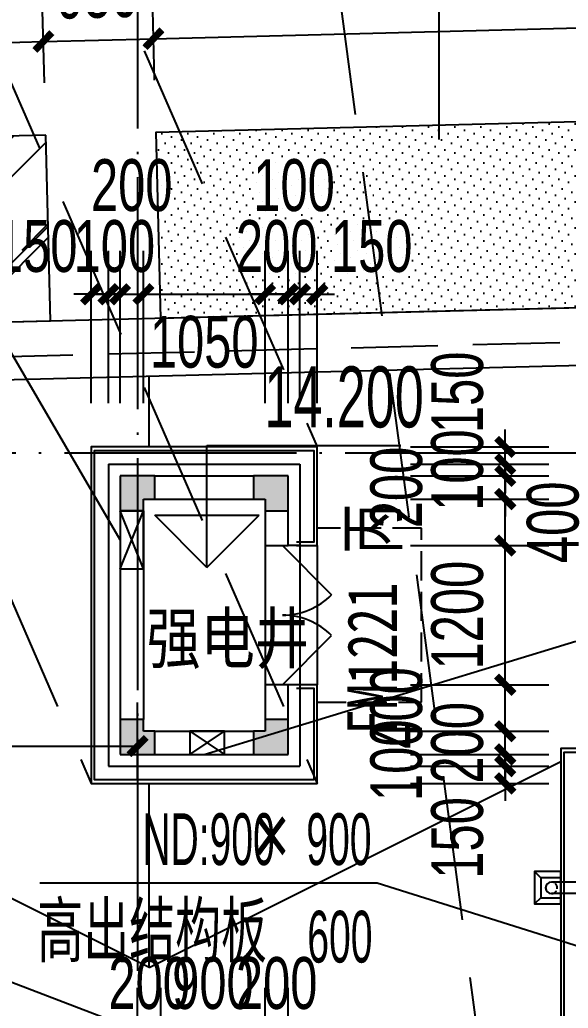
# Model space of a CAD drawing. Extents: x -409435 to 356702, y -107829 to 330904.
# Drawn here: x 31384 to 36115, y 279213 to 287730 of the extents above; entities that cross this region are included whole.
import ezdxf
from ezdxf.xclip import XClip

# ---------------------------------------------------------------- set-up
doc = ezdxf.new("R2010")
doc.units = 0
doc.header["$LTSCALE"] = 1000
doc.header["$MEASUREMENT"] = 0
doc.header["$XCLIPFRAME"] = 0
for name, pattern in [('104-14# 核心筒$0$DOTE', [2.42, 2, -0.2, 0.02, -0.2]), ('X-104 14#平面$0$$0$DASH', [0.35, 0.25, -0.1]), ('X-104 14#平面$0$DASH', [0.35, 0.25, -0.1])]:
    doc.linetypes.add(name, pattern=pattern)
for name, color, linetype in [('01-标注_尺寸', 124, 'Continuous'), ('01-标注_符号', 200, 'Continuous'), ('02-TEXT_标注', 130, 'Continuous'), ('104-14# 核心筒$0$A_AXIS-轴线', 36, '104-14# 核心筒$0$DOTE'), ('X-104 14#平面$0$01-标注_标高', 200, 'Continuous'), ('X-104 14#平面$0$01-标注_符号', 200, 'Continuous'), ('X-104 14#平面$0$02-TEXT_标注', 130, 'Continuous'), ('X-104 14#平面$0$05-填充_天正', 26, 'Continuous'), ('X-104 14#平面$0$A-C_玻璃幕墙', 140, 'Continuous'), ('X-104 14#平面$0$A-O_分水线', 127, 'Continuous'), ('X-104 14#平面$0$A-O_屋面', 201, 'Continuous'), ('X-104 14#平面$0$A-SUR_保温', 222, 'Continuous'), ('X-104 14#平面$0$A-SUR_看线', 231, 'Continuous'), ('X-104 14#平面$0$A-TECH_电气', 240, 'Continuous'), ('X-104 14#平面$0$A-TECH_结构', 21, 'Continuous'), ('X-104 14#平面$0$A_STR-砌块墙', 121, 'Continuous'), ('X-104 14#平面$0$A_STR-砼柱', 51, 'Continuous'), ('X-104 14#平面$0$DOOR_FIRE', 220, 'Continuous'), ('X-104 14#平面$0$DOOR_FIRE_TEXT', 7, 'Continuous'), ('X-104 14#平面$0$EH_玻璃', 156, 'Continuous'), ('X-104 14#平面$0$图例', 7, 'Continuous')]:
    doc.layers.add(name, color=color, linetype=linetype)
doc.styles.add('_TCH_DIM', font='ros.shx', dxfattribs={"width": 0.8, "height": 2, "bigfont": 'jd.shx'})
doc.styles.add('_TCH_DIM_T3', font='ros.shx', dxfattribs={"width": 0.705882, "bigfont": 'jd.shx'})
doc.styles.add('X-104 14#平面$0$_TCH_DIM', font='ros.shx', dxfattribs={"width": 0.8, "bigfont": 'jd.shx'})
doc.styles.add('X-104 14#平面$0$_TCH_WINDOW', font='STXIHEI_0.TTF', dxfattribs={"width": 0.75, "height": 3.5})
doc.styles.add('X-104 14#平面$0$Standard', font='STXIHEI_0.TTF', dxfattribs={"width": 0.8})
doc.dimstyles.new('_TCH_ARCH&&150', dxfattribs={"dimtxt": 446.25, "dimasz": 150, "dimexe": 375, "dimexo": 450, "dimgap": 189.375, "dimtad": 1, "dimdec": 0, "dimzin": 0, "dimdsep": 46, "dimtxsty": '_TCH_DIM_T3', "dimblk": 'ARCHTICK', "dimcen": 0.09, "dimclrt": 7, "dimazin": 2, "dimtfac": 1, "dimtdec": 0, "dimtix": 1, "dimtmove": 2, "dimatfit": 3, "dimfxl": 0, "dimtolj": 1, "dimtzin": 0, "dimarcsym": 0})

# ---------------------------------------------------------------- blocks, each defined once
blk = doc.blocks.new('104-14# 核心筒')
at = {"layer": '104-14# 核心筒$0$A_AXIS-轴线'}
for p, q in [((32400, 317833.6), (32400, 259754.9)), ((-9370.1, 284000), (120259.9, 284000))]:
    blk.add_line(p, q, dxfattribs=at)
blk = doc.blocks.new('X-104 14#平面$0$0000')
for p, q in [((-8900, 15021.2), (-8900, 15628.8)), ((-8900, 10533.9), (-17100, 14633.9)), ((-8900, 10533.9), (-5350, 12308.9)), ((-8900, 10533.9), (-8900, 12121.2))]:
    blk.add_line(p, q)
blk = doc.blocks.new('X-104 14#平面$0$A$C6C68079C')
at = {"layer": 'X-104 14#平面$0$图例'}
for p, q in [((91.3, 87.2), (145.1, 140.7)), ((91.3, -87.2), (145.1, -137.1))]:
    blk.add_line(p, q, dxfattribs=at)
for points in [[(-80, -137.1), (-80, 140.7), (145.1, 140.7), (145.1, -137.1)], [(-80, -87.2), (-80, 87.2), (91.3, 87.2), (91.3, -87.2)]]:
    blk.add_lwpolyline(points, close=True, dxfattribs=at)
blk = doc.blocks.new('*U418')
blk.add_lwpolyline([(200, 0), (200, 500), (0, 500), (0, 0), (200, 0), (0, 500), (0, 0), (200, 500)])
blk = doc.blocks.new('*U419')
blk.add_lwpolyline([(200, 0), (200, 300), (0, 300), (0, 0), (200, 0), (0, 300), (0, 0), (200, 300)])
blk = doc.blocks.new('X-104 14#平面$0$dd')
at = {"layer": 'X-104 14#平面$0$A-TECH_电气'}
blk.add_blockref('*U418', (32312.7, -16100), dxfattribs=at)
at = {"layer": 'X-104 14#平面$0$A-TECH_电气', "rotation": 270}
blk.add_blockref('*U419', (32912.7, -17500), dxfattribs=at)
blk = doc.blocks.new('X-104 14#平面$0$$DorLib2D$00000116')
at = {"color": 0}
for p, q in [((-0.5, 0), (-0.1464, 0.3536)), ((0.5, 0), (0.1464, 0.3536))]:
    blk.add_line(p, q, dxfattribs=at)
for centre, start, end in [((-0.5, 0), 0, 45), ((0.5, 0), 135, 180)]:
    blk.add_arc(centre, 0.5, start, end, dxfattribs=at)
blk = doc.blocks.new('X-104 14#平面')
at = {"layer": 'X-104 14#平面$0$05-填充_天正'}
for points in [[(32250, 283800), (32250, 283500), (32450, 283500), (32450, 283600), (32550, 283600), (32550, 283800)], [(33700, 283800), (33400, 283800), (33400, 283600), (33500, 283600), (33500, 283500), (33700, 283500)], [(32250, 281400), (32550, 281400), (32550, 281600), (32450, 281600), (32450, 281700), (32250, 281700)], [(33700, 281400), (33700, 281700), (33500, 281700), (33500, 281600), (33400, 281600), (33400, 281400)]]:
    blk.add_hatch(color=256, dxfattribs=at).paths.add_polyline_path(points)
at = {"layer": 'X-104 14#平面$0$EH_玻璃'}
h = blk.add_hatch(dxfattribs=at)
h.set_pattern_fill('DOTS', color=256, scale=50, angle=45)
h.set_pattern_definition([(45, (0, 0), (-28.0633, 84.189901), [0, -79.375])])
h.paths.add_polyline_path([(37785.9, 286891.5), (32557.6, 286759.6), (32597.9, 285160.1), (37826.2, 285292)])
h = blk.add_hatch(dxfattribs=at)
h.set_pattern_fill('AR-RROOF', color=256, scale=600, angle=45)
h.set_pattern_definition([(45, (0, 0), (646.5784, 1724.2092), [11430, -1524, 3810, -762]), (45, (447.2, 986), (-1255.4398, 177.809), [2286, -251.46, 4572, -571.5]), (45, (-188.6, 727.4), (2440.8336, 3162.8462), [6096, -1066.8, 3048, -762])])
h.paths.add_polyline_path([(31607.9, 286735.7), (28608.8, 286660.1), (28649.2, 285060.6), (31648.2, 285136.2)])
at = {"layer": 'X-104 14#平面$0$01-标注_标高'}
for p, q in [((32998.5, 283010.5), (32998.5, 284060.5)), ((32998.5, 284060.5), (34670.5, 284060.5)), ((32998.5, 283010.5), (32548.5, 283460.5)), ((32548.5, 283460.5), (33448.5, 283460.5)), ((32998.5, 283010.5), (33448.5, 283460.5))]:
    blk.add_line(p, q, dxfattribs=at)
at = {"layer": 'X-104 14#平面$0$01-标注_符号'}
blk.add_line((35001.6, 286697.9), (35001.6, 289543.3), dxfattribs=at)
at = {"layer": 'X-104 14#平面$0$02-TEXT_标注', "linetype": 'X-104 14#平面$0$DASH', "ltscale": 5}
for points in [[(27544, 298683.5), (33950, 284050)], [(32957.5, 296825.9), (36050, 273600)], [(25594, 295783.5), (32000, 281150)], [(27544, 295783.5), (33950, 281150)]]:
    blk.add_lwpolyline(points, dxfattribs=at)
at = {"layer": 'X-104 14#平面$0$A-C_玻璃幕墙'}
for points in [[(37785.9, 286891.5), (32557.6, 286759.6), (32597.9, 285160.1), (37826.2, 285292)], [(31607.9, 286735.7), (28608.8, 286660.1), (28649.2, 285060.6), (31648.2, 285136.2)], [(40530, 273850), (40500, 273850), (40500, 273600), (41850, 273600), (41850, 281450), (36050, 281450), (36050, 273600), (37300, 273600), (37300, 273850), (37270, 273850), (37270, 273630), (36080, 273630), (36080, 281420), (41820, 281420), (41820, 273630), (40530, 273630)]]:
    blk.add_lwpolyline(points, close=True, dxfattribs=at)
for points in [[(33770, 283200), (33950, 283200), (33950, 284050), (32000, 284050), (32000, 281150), (32150, 281150)], [(32150, 281180), (32030, 281180), (32030, 284020), (33920, 284020), (33920, 283230), (33770, 283230)], [(32150, 281150), (33950, 281150), (33950, 282000), (33770, 282000)], [(33770, 281970), (33920, 281970), (33920, 281180), (32150, 281180)]]:
    blk.add_lwpolyline(points, dxfattribs=at)
at = {"layer": 'X-104 14#平面$0$A-O_分水线'}
for p, q in [((36600, 280300), (35970, 280300)), ((36600, 280200), (35970, 280200))]:
    blk.add_line(p, q, dxfattribs=at)
blk.add_arc((35970, 280250), 50, 90, 270, dxfattribs=at)
at = {"layer": 'X-104 14#平面$0$A-O_分水线', "linetype": 'X-104 14#平面$0$$0$DASH', "ltscale": 0.2}
blk.add_arc((35970, 280250), 50, 270, 90, dxfattribs=at)
at = {"layer": 'X-104 14#平面$0$A-O_屋面'}
blk.add_lwpolyline([(82349.8, 264577.4), (83499.8, 267565.9), (52926.6, 266284.7), (53491, 268939.8), (17309.3, 268308.2), (22065.4, 284894.6), (62738.3, 285920), (62307.5, 284891.2), (92265.6, 286255.1), (99426.9, 312025), (120741.8, 306094.6), (117562.9, 278400.5), (119297.3, 278014.5), (109062.3, 262867.9), (82417.6, 264753.6)], dxfattribs=at)
blk.add_lwpolyline([(83126.9, 265204.7), (108809.6, 263387.1), (118471.8, 277685.9), (117014.8, 278010.2), (120196.4, 305727.4), (99774.7, 311409.3), (92650.5, 285772.1), (61541.2, 284355.8), (61978.8, 285400.7), (22444.8, 284404), (17976.2, 268819.9), (54110.7, 269450.7), (53549.7, 266811.2), (84240.1, 268097.3)], close=True, dxfattribs=at)
at = {"layer": 'X-104 14#平面$0$A-O_屋面', "linetype": 'X-104 14#平面$0$DASH'}
blk.add_lwpolyline([(33950, 281850), (34850, 281850), (34850, 283350), (33950, 283350)], dxfattribs=at)
at = {"layer": 'X-104 14#平面$0$A-SUR_保温'}
for p, q in [((32150, 283900), (32150, 281300)), ((32150, 283900), (33800, 283900)), ((33800, 283900), (33800, 283200)), ((33800, 283200), (33700, 283200)), ((33800, 282000), (33700, 282000)), ((33800, 282000), (33800, 281300)), ((32150, 281300), (33800, 281300))]:
    blk.add_line(p, q, dxfattribs=at)
at = {"layer": 'X-104 14#平面$0$A-SUR_看线'}
blk.add_line((33950, 283200), (33950, 282000), dxfattribs=at)
at = {"layer": 'X-104 14#平面$0$A-TECH_结构', "linetype": 'X-104 14#平面$0$DASH', "ltscale": 3}
blk.add_lwpolyline([(82843.2, 265024.2), (82843.2, 265024.2), (108910.7, 263179.4), (118802, 277817.3), (117234.1, 278166.3), (120414.6, 305874.3), (99635.5, 311655.6), (92496.6, 285965.3), (61847.8, 284570), (62282.6, 285608.4), (22293, 284600.3), (17709.4, 268615.2), (53862.8, 269246.3), (53300.5, 266600.6), (83944, 267884.8), (82843.2, 265024.2), (82843.2, 265024.2)], dxfattribs=at)
at = {"layer": 'X-104 14#平面$0$A_STR-砌块墙'}
for p, q in [((32550, 283800), (33400, 283800)), ((32550, 283600), (33400, 283600)), ((32250, 283500), (32250, 281700)), ((32450, 283500), (32450, 281700)), ((33500, 283500), (33500, 283200)), ((33700, 283200), (33700, 283500)), ((33500, 283200), (33700, 283200)), ((33700, 282000), (33500, 282000)), ((33500, 282000), (33500, 281700)), ((33700, 281700), (33700, 282000)), ((32550, 281600), (33400, 281600)), ((32550, 281400), (33400, 281400))]:
    blk.add_line(p, q, dxfattribs=at)
at = {"layer": 'X-104 14#平面$0$A_STR-砼柱'}
for p, q in [((32250, 283800), (32250, 283500)), ((32550, 283800), (32250, 283800)), ((32550, 283600), (32550, 283800)), ((33700, 283800), (33400, 283800)), ((33400, 283800), (33400, 283600)), ((33700, 283500), (33700, 283800)), ((32450, 283500), (32450, 283600)), ((32450, 283600), (32550, 283600)), ((33400, 283600), (33500, 283600)), ((33500, 283600), (33500, 283500)), ((32250, 283500), (32450, 283500)), ((33500, 283500), (33700, 283500)), ((32450, 281700), (32250, 281700)), ((32250, 281700), (32250, 281400)), ((32450, 281600), (32450, 281700)), ((33700, 281700), (33500, 281700)), ((33500, 281700), (33500, 281600)), ((33700, 281400), (33700, 281700)), ((32550, 281600), (32450, 281600)), ((32550, 281400), (32550, 281600)), ((33500, 281600), (33400, 281600)), ((33400, 281600), (33400, 281400)), ((32250, 281400), (32550, 281400)), ((33400, 281400), (33700, 281400))]:
    blk.add_line(p, q, dxfattribs=at)
at = {"layer": 'X-104 14#平面$0$DOOR_FIRE'}
for p, q in [((33500, 283200), (33500, 282000)), ((33800, 283200), (33800, 282000))]:
    blk.add_line(p, q, dxfattribs=at)
ref = blk.add_blockref('104-14# 核心筒', (0, 0))
XClip(ref).set_block_clipping_path([(-38664.3623821461, -25500), (139216.5485069363, 330900)])
blk.add_blockref('X-104 14#平面$0$dd', (-62.7, 299100))
at = {"color": 5, "xscale": -1}
blk.add_blockref('X-104 14#平面$0$A$C6C68079C', (35970, 280250), dxfattribs=at)
at = {"layer": 'X-104 14#平面$0$A-O_分水线'}
blk.add_blockref('X-104 14#平面$0$0000', (41400, 269028.8), dxfattribs=at)
at = {"layer": 'X-104 14#平面$0$DOOR_FIRE', "xscale": 1200, "yscale": 1200, "zscale": 300, "rotation": 270}
blk.add_blockref('X-104 14#平面$0$$DorLib2D$00000116', (33650, 282600), dxfattribs=at)
at = {"layer": 'X-104 14#平面$0$02-TEXT_标注'}
for s, height, style, width, p in [('14.200', 525, 'X-104 14#平面$0$_TCH_DIM', 0.64, (33494.3, 284218)), ('强电井', 428.14, 'X-104 14#平面$0$Standard', 0.8, (32477.3, 282187.5))]:
    blk.add_text(s, height=height, dxfattribs=dict(at, style=style, width=width)).set_placement(p)
at = {"layer": 'X-104 14#平面$0$DOOR_FIRE_TEXT', "style": 'X-104 14#平面$0$_TCH_WINDOW', "width": 0.75}
for s, height, p in [('丙', 428.1, (34636.5, 283125.2)), ('FM1221', 428.14, (34636.5, 281569.1))]:
    blk.add_text(s, height=height, rotation=90, dxfattribs=at).set_placement(p)
blk = doc.blocks.new('ddcc')
at = {"layer": '01-标注_符号'}
for p, q in [((32250, 283250), (30762.4, 285797.1)), ((32975, 281400), (36179.9, 282376.8))]:
    blk.add_line(p, q, dxfattribs=at)
blk = doc.blocks.new('_ArchTick')
at = {"color": 0, "linetype": 'ByBlock', "const_width": 0.4}
blk.add_lwpolyline([(-0.5, -0.5), (0.5, 0.5)], dxfattribs=at)
blk = doc.blocks.new('*D1970')
at = {"layer": '01-标注_尺寸', "color": 0, "lineweight": -2, "transparency": 16777216}
for p, q in [((28475, 281176.7), (28475, 281846.4)), ((32400, 281176.7), (32400, 281846.4)), ((28475, 281471.4), (32400, 281471.4))]:
    blk.add_line(p, q, dxfattribs=at)
at = {"layer": 'Defpoints', "color": 0, "transparency": 16777216}
for p in [(32400, 281471.4), (28475, 280726.7), (32400, 280726.7)]:
    blk.add_point(p, dxfattribs=at)
at = {"layer": '01-标注_尺寸', "color": 0, "lineweight": -2, "transparency": 16777216, "xscale": 150, "yscale": 150, "zscale": 150, "rotation": 180}
blk.add_blockref('_ArchTick', (28475, 281471.4), dxfattribs=at)
at = {"layer": '01-标注_尺寸', "color": 0, "lineweight": -2, "transparency": 16777216, "xscale": 150, "yscale": 150, "zscale": 150}
blk.add_blockref('_ArchTick', (32400, 281471.4), dxfattribs=at)
at = {"layer": '01-标注_尺寸', "color": 7, "transparency": 16777216, "insert": (30437.5, 281883.9), "char_height": 446.25, "attachment_point": 5, "style": '_TCH_DIM_T3'}
blk.add_mtext('\\A1;3925', dxfattribs=at)
blk = doc.blocks.new('*D1994')
at = {"layer": '01-标注_尺寸', "color": 0, "lineweight": -2, "transparency": 16777216}
for p, q in [((32400, 278550), (32400, 279389.5)), ((32600, 278550), (32600, 279389.5)), ((32400, 279014.5), (32250, 279014.5)), ((32400, 279014.5), (32600, 279014.5)), ((32600, 279014.5), (32750, 279014.5))]:
    blk.add_line(p, q, dxfattribs=at)
at = {"layer": 'Defpoints', "color": 0, "transparency": 16777216}
for p in [(32600, 279014.5), (32400, 278100), (32600, 278100)]:
    blk.add_point(p, dxfattribs=at)
at = {"layer": '01-标注_尺寸', "color": 0, "lineweight": -2, "transparency": 16777216, "xscale": 150, "yscale": 150, "zscale": 150}
blk.add_blockref('_ArchTick', (32400, 279014.5), dxfattribs=at)
at = {"layer": '01-标注_尺寸', "color": 0, "lineweight": -2, "transparency": 16777216, "xscale": 150, "yscale": 150, "zscale": 150, "rotation": 180}
blk.add_blockref('_ArchTick', (32600, 279014.5), dxfattribs=at)
at = {"layer": '01-标注_尺寸', "color": 7, "transparency": 16777216, "insert": (32500, 279427), "char_height": 446.25, "attachment_point": 5, "style": '_TCH_DIM_T3'}
blk.add_mtext('\\A1;200', dxfattribs=at)
blk = doc.blocks.new('*D1995')
at = {"layer": '01-标注_尺寸', "color": 0, "lineweight": -2, "transparency": 16777216}
for p, q in [((32600, 278550), (32600, 279389.5)), ((33500, 278550), (33500, 279389.5)), ((32600, 279014.5), (32450, 279014.5)), ((32600, 279014.5), (33500, 279014.5)), ((33500, 279014.5), (33650, 279014.5))]:
    blk.add_line(p, q, dxfattribs=at)
at = {"layer": 'Defpoints', "color": 0, "transparency": 16777216}
for p in [(33500, 279014.5), (32600, 278100), (33500, 278100)]:
    blk.add_point(p, dxfattribs=at)
at = {"layer": '01-标注_尺寸', "color": 0, "lineweight": -2, "transparency": 16777216, "xscale": 150, "yscale": 150, "zscale": 150}
blk.add_blockref('_ArchTick', (32600, 279014.5), dxfattribs=at)
at = {"layer": '01-标注_尺寸', "color": 0, "lineweight": -2, "transparency": 16777216, "xscale": 150, "yscale": 150, "zscale": 150, "rotation": 180}
blk.add_blockref('_ArchTick', (33500, 279014.5), dxfattribs=at)
at = {"layer": '01-标注_尺寸', "color": 7, "transparency": 16777216, "insert": (33050, 279427), "char_height": 446.25, "attachment_point": 5, "style": '_TCH_DIM_T3'}
blk.add_mtext('\\A1;900', dxfattribs=at)
blk = doc.blocks.new('*D1996')
at = {"layer": '01-标注_尺寸', "color": 0, "lineweight": -2, "transparency": 16777216}
for p, q in [((33500, 278550), (33500, 279389.5)), ((33700, 278550), (33700, 279389.5)), ((33500, 279014.5), (33350, 279014.5)), ((33500, 279014.5), (33700, 279014.5)), ((33700, 279014.5), (33850, 279014.5))]:
    blk.add_line(p, q, dxfattribs=at)
at = {"layer": 'Defpoints', "color": 0, "transparency": 16777216}
for p in [(33700, 279014.5), (33500, 278100), (33700, 278100)]:
    blk.add_point(p, dxfattribs=at)
at = {"layer": '01-标注_尺寸', "color": 0, "lineweight": -2, "transparency": 16777216, "xscale": 150, "yscale": 150, "zscale": 150}
blk.add_blockref('_ArchTick', (33500, 279014.5), dxfattribs=at)
at = {"layer": '01-标注_尺寸', "color": 0, "lineweight": -2, "transparency": 16777216, "xscale": 150, "yscale": 150, "zscale": 150, "rotation": 180}
blk.add_blockref('_ArchTick', (33700, 279014.5), dxfattribs=at)
at = {"layer": '01-标注_尺寸', "color": 7, "transparency": 16777216, "insert": (33600, 279427), "char_height": 446.25, "attachment_point": 5, "style": '_TCH_DIM_T3'}
blk.add_mtext('\\A1;200', dxfattribs=at)
blk = doc.blocks.new('*D1997')
at = {"layer": '01-标注_尺寸', "color": 0, "lineweight": -2, "transparency": 16777216}
for p, q in [((35571.6, 284050), (35571.6, 284200)), ((34753, 284050), (35946.6, 284050)), ((35571.6, 283900), (35571.6, 284050)), ((34753, 283900), (35946.6, 283900)), ((35571.6, 283900), (35571.6, 283750))]:
    blk.add_line(p, q, dxfattribs=at)
at = {"layer": 'Defpoints', "color": 0, "transparency": 16777216}
for p in [(34303, 284050), (35571.6, 284050), (34303, 283900)]:
    blk.add_point(p, dxfattribs=at)
at = {"layer": '01-标注_尺寸', "color": 0, "lineweight": -2, "transparency": 16777216, "xscale": 150, "yscale": 150, "zscale": 150}
for p, rotation in [((35571.6, 284050), 270), ((35571.6, 283900), 90)]:
    blk.add_blockref('_ArchTick', p, dxfattribs=dict(at, rotation=rotation))
at = {"layer": '01-标注_尺寸', "color": 7, "transparency": 16777216, "insert": (35159.1, 284519.8), "char_height": 446.25, "attachment_point": 5, "rotation": 90, "style": '_TCH_DIM_T3'}
blk.add_mtext('\\A1;150', dxfattribs=at)
blk = doc.blocks.new('*D1998')
at = {"layer": '01-标注_尺寸', "color": 0, "lineweight": -2, "transparency": 16777216}
for p, q in [((35571.6, 283900), (35571.6, 284050)), ((34753, 283900), (35946.6, 283900)), ((35571.6, 283800), (35571.6, 283900)), ((34753, 283800), (35946.6, 283800)), ((35571.6, 283800), (35571.6, 283650))]:
    blk.add_line(p, q, dxfattribs=at)
at = {"layer": 'Defpoints', "color": 0, "transparency": 16777216}
for p in [(34303, 283900), (35571.6, 283900), (34303, 283800)]:
    blk.add_point(p, dxfattribs=at)
at = {"layer": '01-标注_尺寸', "color": 0, "lineweight": -2, "transparency": 16777216, "xscale": 150, "yscale": 150, "zscale": 150}
for p, rotation in [((35571.6, 283900), 270), ((35571.6, 283800), 90)]:
    blk.add_blockref('_ArchTick', p, dxfattribs=dict(at, rotation=rotation))
at = {"layer": '01-标注_尺寸', "color": 7, "transparency": 16777216, "insert": (35159.1, 283850), "char_height": 446.25, "attachment_point": 5, "rotation": 90, "style": '_TCH_DIM_T3'}
blk.add_mtext('\\A1;100', dxfattribs=at)
blk = doc.blocks.new('*D1999')
at = {"layer": '01-标注_尺寸', "color": 0, "lineweight": -2, "transparency": 16777216}
for p, q in [((35571.6, 283800), (35571.6, 283950)), ((34753, 283800), (35946.6, 283800)), ((35571.6, 283600), (35571.6, 283800)), ((34753, 283600), (35946.6, 283600)), ((35571.6, 283600), (35571.6, 283450))]:
    blk.add_line(p, q, dxfattribs=at)
at = {"layer": 'Defpoints', "color": 0, "transparency": 16777216}
for p in [(34303, 283800), (35571.6, 283800), (34303, 283600)]:
    blk.add_point(p, dxfattribs=at)
at = {"layer": '01-标注_尺寸', "color": 0, "lineweight": -2, "transparency": 16777216, "xscale": 150, "yscale": 150, "zscale": 150}
for p, rotation in [((35571.6, 283800), 270), ((35571.6, 283600), 90)]:
    blk.add_blockref('_ArchTick', p, dxfattribs=dict(at, rotation=rotation))
at = {"layer": '01-标注_尺寸', "color": 7, "transparency": 16777216, "insert": (34634.1, 283700), "char_height": 446.25, "attachment_point": 5, "rotation": 90, "style": '_TCH_DIM_T3'}
blk.add_mtext('\\A1;200', dxfattribs=at)
blk = doc.blocks.new('*D2000')
at = {"layer": '01-标注_尺寸', "color": 0, "lineweight": -2, "transparency": 16777216}
for p, q in [((34753, 283600), (35946.6, 283600)), ((35571.6, 283200), (35571.6, 283600)), ((34753, 283200), (35946.6, 283200))]:
    blk.add_line(p, q, dxfattribs=at)
at = {"layer": 'Defpoints', "color": 0, "transparency": 16777216}
for p in [(34303, 283600), (35571.6, 283600), (34303, 283200)]:
    blk.add_point(p, dxfattribs=at)
at = {"layer": '01-标注_尺寸', "color": 0, "lineweight": -2, "transparency": 16777216, "xscale": 150, "yscale": 150, "zscale": 150}
for p, rotation in [((35571.6, 283600), 90), ((35571.6, 283200), 270)]:
    blk.add_blockref('_ArchTick', p, dxfattribs=dict(at, rotation=rotation))
at = {"layer": '01-标注_尺寸', "color": 7, "transparency": 16777216, "insert": (35984.1, 283400), "char_height": 446.25, "attachment_point": 5, "rotation": 90, "style": '_TCH_DIM_T3'}
blk.add_mtext('\\A1;400', dxfattribs=at)
blk = doc.blocks.new('*D2001')
at = {"layer": '01-标注_尺寸', "color": 0, "lineweight": -2, "transparency": 16777216}
for p, q in [((34753, 283200), (35946.6, 283200)), ((35571.6, 282000), (35571.6, 283200)), ((34753, 282000), (35946.6, 282000))]:
    blk.add_line(p, q, dxfattribs=at)
at = {"layer": 'Defpoints', "color": 0, "transparency": 16777216}
for p in [(34303, 283200), (35571.6, 283200), (34303, 282000)]:
    blk.add_point(p, dxfattribs=at)
at = {"layer": '01-标注_尺寸', "color": 0, "lineweight": -2, "transparency": 16777216, "xscale": 150, "yscale": 150, "zscale": 150}
for p, rotation in [((35571.6, 283200), 90), ((35571.6, 282000), 270)]:
    blk.add_blockref('_ArchTick', p, dxfattribs=dict(at, rotation=rotation))
at = {"layer": '01-标注_尺寸', "color": 7, "transparency": 16777216, "insert": (35159.1, 282600), "char_height": 446.25, "attachment_point": 5, "rotation": 90, "style": '_TCH_DIM_T3'}
blk.add_mtext('\\A1;1200', dxfattribs=at)
blk = doc.blocks.new('*D2002')
at = {"layer": '01-标注_尺寸', "color": 0, "lineweight": -2, "transparency": 16777216}
for p, q in [((34753, 282000), (35946.6, 282000)), ((35571.6, 281600), (35571.6, 282000)), ((34753, 281600), (35946.6, 281600))]:
    blk.add_line(p, q, dxfattribs=at)
at = {"layer": 'Defpoints', "color": 0, "transparency": 16777216}
for p in [(34303, 282000), (35571.6, 282000), (34303, 281600)]:
    blk.add_point(p, dxfattribs=at)
at = {"layer": '01-标注_尺寸', "color": 0, "lineweight": -2, "transparency": 16777216, "xscale": 150, "yscale": 150, "zscale": 150}
for p, rotation in [((35571.6, 282000), 90), ((35571.6, 281600), 270)]:
    blk.add_blockref('_ArchTick', p, dxfattribs=dict(at, rotation=rotation))
at = {"layer": '01-标注_尺寸', "color": 7, "transparency": 16777216, "insert": (34634.1, 281800), "char_height": 446.25, "attachment_point": 5, "rotation": 90, "style": '_TCH_DIM_T3'}
blk.add_mtext('\\A1;400', dxfattribs=at)
blk = doc.blocks.new('*D2003')
at = {"layer": '01-标注_尺寸', "color": 0, "lineweight": -2, "transparency": 16777216}
for p, q in [((35571.6, 281600), (35571.6, 281750)), ((34753, 281600), (35946.6, 281600)), ((35571.6, 281400), (35571.6, 281600)), ((34753, 281400), (35946.6, 281400)), ((35571.6, 281400), (35571.6, 281250))]:
    blk.add_line(p, q, dxfattribs=at)
at = {"layer": 'Defpoints', "color": 0, "transparency": 16777216}
for p in [(34303, 281600), (35571.6, 281600), (34303, 281400)]:
    blk.add_point(p, dxfattribs=at)
at = {"layer": '01-标注_尺寸', "color": 0, "lineweight": -2, "transparency": 16777216, "xscale": 150, "yscale": 150, "zscale": 150}
for p, rotation in [((35571.6, 281600), 270), ((35571.6, 281400), 90)]:
    blk.add_blockref('_ArchTick', p, dxfattribs=dict(at, rotation=rotation))
at = {"layer": '01-标注_尺寸', "color": 7, "transparency": 16777216, "insert": (35159.1, 281500), "char_height": 446.25, "attachment_point": 5, "rotation": 90, "style": '_TCH_DIM_T3'}
blk.add_mtext('\\A1;200', dxfattribs=at)
blk = doc.blocks.new('*D2004')
at = {"layer": '01-标注_尺寸', "color": 0, "lineweight": -2, "transparency": 16777216}
for p, q in [((35571.6, 281400), (35571.6, 281550)), ((34753, 281400), (35946.6, 281400)), ((35571.6, 281300), (35571.6, 281400)), ((34753, 281300), (35946.6, 281300)), ((35571.6, 281300), (35571.6, 281150))]:
    blk.add_line(p, q, dxfattribs=at)
at = {"layer": 'Defpoints', "color": 0, "transparency": 16777216}
for p in [(34303, 281400), (35571.6, 281400), (34303, 281300)]:
    blk.add_point(p, dxfattribs=at)
at = {"layer": '01-标注_尺寸', "color": 0, "lineweight": -2, "transparency": 16777216, "xscale": 150, "yscale": 150, "zscale": 150}
for p, rotation in [((35571.6, 281400), 270), ((35571.6, 281300), 90)]:
    blk.add_blockref('_ArchTick', p, dxfattribs=dict(at, rotation=rotation))
at = {"layer": '01-标注_尺寸', "color": 7, "transparency": 16777216, "insert": (34634.1, 281350), "char_height": 446.25, "attachment_point": 5, "rotation": 90, "style": '_TCH_DIM_T3'}
blk.add_mtext('\\A1;100', dxfattribs=at)
blk = doc.blocks.new('*D2005')
at = {"layer": '01-标注_尺寸', "color": 0, "lineweight": -2, "transparency": 16777216}
for p, q in [((35571.6, 281300), (35571.6, 281450)), ((34753, 281300), (35946.6, 281300)), ((35571.6, 281150), (35571.6, 281300)), ((34753, 281150), (35946.6, 281150)), ((35571.6, 281150), (35571.6, 281000))]:
    blk.add_line(p, q, dxfattribs=at)
at = {"layer": 'Defpoints', "color": 0, "transparency": 16777216}
for p in [(34303, 281300), (35571.6, 281300), (34303, 281150)]:
    blk.add_point(p, dxfattribs=at)
at = {"layer": '01-标注_尺寸', "color": 0, "lineweight": -2, "transparency": 16777216, "xscale": 150, "yscale": 150, "zscale": 150}
for p, rotation in [((35571.6, 281300), 270), ((35571.6, 281150), 90)]:
    blk.add_blockref('_ArchTick', p, dxfattribs=dict(at, rotation=rotation))
at = {"layer": '01-标注_尺寸', "color": 7, "transparency": 16777216, "insert": (35159.1, 280680.2), "char_height": 446.25, "attachment_point": 5, "rotation": 90, "style": '_TCH_DIM_T3'}
blk.add_mtext('\\A1;150', dxfattribs=at)
blk = doc.blocks.new('*D2305')
at = {"layer": '01-标注_尺寸', "color": 0, "lineweight": -2, "transparency": 16777216}
for p, q in [((32000, 284426.6), (32000, 285740.2)), ((32150, 284426.6), (32150, 285740.2)), ((32000, 285365.2), (31850, 285365.2)), ((32000, 285365.2), (32150, 285365.2)), ((32150, 285365.2), (32300, 285365.2))]:
    blk.add_line(p, q, dxfattribs=at)
at = {"layer": 'Defpoints', "color": 0, "transparency": 16777216}
for p in [(32150, 285365.2), (32000, 283976.6), (32150, 283976.6)]:
    blk.add_point(p, dxfattribs=at)
at = {"layer": '01-标注_尺寸', "color": 0, "lineweight": -2, "transparency": 16777216, "xscale": 150, "yscale": 150, "zscale": 150}
blk.add_blockref('_ArchTick', (32000, 285365.2), dxfattribs=at)
at = {"layer": '01-标注_尺寸', "color": 0, "lineweight": -2, "transparency": 16777216, "xscale": 150, "yscale": 150, "zscale": 150, "rotation": 180}
blk.add_blockref('_ArchTick', (32150, 285365.2), dxfattribs=at)
at = {"layer": '01-标注_尺寸', "color": 7, "transparency": 16777216, "insert": (31530.2, 285777.7), "char_height": 446.25, "attachment_point": 5, "style": '_TCH_DIM_T3'}
blk.add_mtext('\\A1;150', dxfattribs=at)
blk = doc.blocks.new('*D2306')
at = {"layer": '01-标注_尺寸', "color": 0, "lineweight": -2, "transparency": 16777216}
for p, q in [((32150, 284426.6), (32150, 285740.2)), ((32250, 284426.6), (32250, 285740.2)), ((32150, 285365.2), (32000, 285365.2)), ((32150, 285365.2), (32250, 285365.2)), ((32250, 285365.2), (32400, 285365.2))]:
    blk.add_line(p, q, dxfattribs=at)
at = {"layer": 'Defpoints', "color": 0, "transparency": 16777216}
for p in [(32250, 285365.2), (32150, 283976.6), (32250, 283976.6)]:
    blk.add_point(p, dxfattribs=at)
at = {"layer": '01-标注_尺寸', "color": 0, "lineweight": -2, "transparency": 16777216, "xscale": 150, "yscale": 150, "zscale": 150}
blk.add_blockref('_ArchTick', (32150, 285365.2), dxfattribs=at)
at = {"layer": '01-标注_尺寸', "color": 0, "lineweight": -2, "transparency": 16777216, "xscale": 150, "yscale": 150, "zscale": 150, "rotation": 180}
blk.add_blockref('_ArchTick', (32250, 285365.2), dxfattribs=at)
at = {"layer": '01-标注_尺寸', "color": 7, "transparency": 16777216, "insert": (32200, 285777.7), "char_height": 446.25, "attachment_point": 5, "style": '_TCH_DIM_T3'}
blk.add_mtext('\\A1;100', dxfattribs=at)
blk = doc.blocks.new('*D2307')
at = {"layer": '01-标注_尺寸', "color": 0, "lineweight": -2, "transparency": 16777216}
for p, q in [((32250, 284426.6), (32250, 285740.2)), ((32450, 284426.6), (32450, 285740.2)), ((32250, 285365.2), (32100, 285365.2)), ((32250, 285365.2), (32450, 285365.2)), ((32450, 285365.2), (32600, 285365.2))]:
    blk.add_line(p, q, dxfattribs=at)
at = {"layer": 'Defpoints', "color": 0, "transparency": 16777216}
for p in [(32450, 285365.2), (32250, 283976.6), (32450, 283976.6)]:
    blk.add_point(p, dxfattribs=at)
at = {"layer": '01-标注_尺寸', "color": 0, "lineweight": -2, "transparency": 16777216, "xscale": 150, "yscale": 150, "zscale": 150}
blk.add_blockref('_ArchTick', (32250, 285365.2), dxfattribs=at)
at = {"layer": '01-标注_尺寸', "color": 0, "lineweight": -2, "transparency": 16777216, "xscale": 150, "yscale": 150, "zscale": 150, "rotation": 180}
blk.add_blockref('_ArchTick', (32450, 285365.2), dxfattribs=at)
at = {"layer": '01-标注_尺寸', "color": 7, "transparency": 16777216, "insert": (32350, 286302.7), "char_height": 446.25, "attachment_point": 5, "style": '_TCH_DIM_T3'}
blk.add_mtext('\\A1;200', dxfattribs=at)
blk = doc.blocks.new('*D2308')
at = {"layer": '01-标注_尺寸', "color": 0, "lineweight": -2, "transparency": 16777216}
for p, q in [((32450, 284426.6), (32450, 285740.2)), ((33500, 284426.6), (33500, 285740.2)), ((32450, 285365.2), (33500, 285365.2))]:
    blk.add_line(p, q, dxfattribs=at)
at = {"layer": 'Defpoints', "color": 0, "transparency": 16777216}
for p in [(33500, 285365.2), (32450, 283976.6), (33500, 283976.6)]:
    blk.add_point(p, dxfattribs=at)
at = {"layer": '01-标注_尺寸', "color": 0, "lineweight": -2, "transparency": 16777216, "xscale": 150, "yscale": 150, "zscale": 150, "rotation": 180}
blk.add_blockref('_ArchTick', (32450, 285365.2), dxfattribs=at)
at = {"layer": '01-标注_尺寸', "color": 0, "lineweight": -2, "transparency": 16777216, "xscale": 150, "yscale": 150, "zscale": 150}
blk.add_blockref('_ArchTick', (33500, 285365.2), dxfattribs=at)
at = {"layer": '01-标注_尺寸', "color": 7, "transparency": 16777216, "insert": (32975, 284952.7), "char_height": 446.25, "attachment_point": 5, "style": '_TCH_DIM_T3'}
blk.add_mtext('\\A1;1050', dxfattribs=at)
blk = doc.blocks.new('*D2309')
at = {"layer": '01-标注_尺寸', "color": 0, "lineweight": -2, "transparency": 16777216}
for p, q in [((33500, 284426.6), (33500, 285740.2)), ((33700, 284426.6), (33700, 285740.2)), ((33500, 285365.2), (33350, 285365.2)), ((33500, 285365.2), (33700, 285365.2)), ((33700, 285365.2), (33850, 285365.2))]:
    blk.add_line(p, q, dxfattribs=at)
at = {"layer": 'Defpoints', "color": 0, "transparency": 16777216}
for p in [(33700, 285365.2), (33500, 283976.6), (33700, 283976.6)]:
    blk.add_point(p, dxfattribs=at)
at = {"layer": '01-标注_尺寸', "color": 0, "lineweight": -2, "transparency": 16777216, "xscale": 150, "yscale": 150, "zscale": 150}
blk.add_blockref('_ArchTick', (33500, 285365.2), dxfattribs=at)
at = {"layer": '01-标注_尺寸', "color": 0, "lineweight": -2, "transparency": 16777216, "xscale": 150, "yscale": 150, "zscale": 150, "rotation": 180}
blk.add_blockref('_ArchTick', (33700, 285365.2), dxfattribs=at)
at = {"layer": '01-标注_尺寸', "color": 7, "transparency": 16777216, "insert": (33600, 285777.7), "char_height": 446.25, "attachment_point": 5, "style": '_TCH_DIM_T3'}
blk.add_mtext('\\A1;200', dxfattribs=at)
blk = doc.blocks.new('*D2310')
at = {"layer": '01-标注_尺寸', "color": 0, "lineweight": -2, "transparency": 16777216}
for p, q in [((33700, 284426.6), (33700, 285740.2)), ((33800, 284426.6), (33800, 285740.2)), ((33700, 285365.2), (33550, 285365.2)), ((33700, 285365.2), (33800, 285365.2)), ((33800, 285365.2), (33950, 285365.2))]:
    blk.add_line(p, q, dxfattribs=at)
at = {"layer": 'Defpoints', "color": 0, "transparency": 16777216}
for p in [(33800, 285365.2), (33700, 283976.6), (33800, 283976.6)]:
    blk.add_point(p, dxfattribs=at)
at = {"layer": '01-标注_尺寸', "color": 0, "lineweight": -2, "transparency": 16777216, "xscale": 150, "yscale": 150, "zscale": 150}
blk.add_blockref('_ArchTick', (33700, 285365.2), dxfattribs=at)
at = {"layer": '01-标注_尺寸', "color": 0, "lineweight": -2, "transparency": 16777216, "xscale": 150, "yscale": 150, "zscale": 150, "rotation": 180}
blk.add_blockref('_ArchTick', (33800, 285365.2), dxfattribs=at)
at = {"layer": '01-标注_尺寸', "color": 7, "transparency": 16777216, "insert": (33750, 286302.7), "char_height": 446.25, "attachment_point": 5, "style": '_TCH_DIM_T3'}
blk.add_mtext('\\A1;100', dxfattribs=at)
blk = doc.blocks.new('*D2311')
at = {"layer": '01-标注_尺寸', "color": 0, "lineweight": -2, "transparency": 16777216}
for p, q in [((33800, 284426.6), (33800, 285740.2)), ((33950, 284426.6), (33950, 285740.2)), ((33800, 285365.2), (33650, 285365.2)), ((33800, 285365.2), (33950, 285365.2)), ((33950, 285365.2), (34100, 285365.2))]:
    blk.add_line(p, q, dxfattribs=at)
at = {"layer": 'Defpoints', "color": 0, "transparency": 16777216}
for p in [(33950, 285365.2), (33800, 283976.6), (33950, 283976.6)]:
    blk.add_point(p, dxfattribs=at)
at = {"layer": '01-标注_尺寸', "color": 0, "lineweight": -2, "transparency": 16777216, "xscale": 150, "yscale": 150, "zscale": 150}
blk.add_blockref('_ArchTick', (33800, 285365.2), dxfattribs=at)
at = {"layer": '01-标注_尺寸', "color": 0, "lineweight": -2, "transparency": 16777216, "xscale": 150, "yscale": 150, "zscale": 150, "rotation": 180}
blk.add_blockref('_ArchTick', (33950, 285365.2), dxfattribs=at)
at = {"layer": '01-标注_尺寸', "color": 7, "transparency": 16777216, "insert": (34419.8, 285777.7), "char_height": 446.25, "attachment_point": 5, "style": '_TCH_DIM_T3'}
blk.add_mtext('\\A1;150', dxfattribs=at)
blk = doc.blocks.new('*D2430')
at = {"layer": '01-标注_尺寸', "color": 0, "lineweight": -2, "transparency": 16777216}
for p, q in [((31596.5, 287185.6), (31578.1, 287918)), ((28597.5, 287109.9), (28579, 287842.4)), ((28588.5, 287467.5), (31587.5, 287543.1))]:
    blk.add_line(p, q, dxfattribs=at)
at = {"layer": 'Defpoints', "color": 0, "transparency": 16777216}
for p in [(31587.5, 287543.1), (31607.9, 286735.7), (28608.8, 286660.1)]:
    blk.add_point(p, dxfattribs=at)
at = {"layer": '01-标注_尺寸', "color": 0, "lineweight": -2, "transparency": 16777216, "xscale": 150, "yscale": 150, "zscale": 150}
for p, rotation in [((31587.5, 287543.1), 1.44416161665186), ((28588.5, 287467.5), 181.4441616166519)]:
    blk.add_blockref('_ArchTick', p, dxfattribs=dict(at, rotation=rotation))
at = {"layer": '01-标注_尺寸', "color": 7, "transparency": 16777216, "insert": (30077.6, 287917.7), "char_height": 446.25, "attachment_point": 5, "rotation": 1.44416, "style": '_TCH_DIM_T3'}
blk.add_mtext('\\A1;3000', dxfattribs=at)
blk = doc.blocks.new('*D2431')
at = {"layer": '01-标注_尺寸', "color": 0, "lineweight": -2, "transparency": 16777216}
for p, q in [((31596.5, 287185.6), (31578.1, 287918)), ((32546.2, 287209.5), (32527.8, 287942)), ((31587.5, 287543.1), (32537.2, 287567.1))]:
    blk.add_line(p, q, dxfattribs=at)
at = {"layer": 'Defpoints', "color": 0, "transparency": 16777216}
for p in [(32537.2, 287567.1), (31607.9, 286735.7), (32557.6, 286759.6)]:
    blk.add_point(p, dxfattribs=at)
at = {"layer": '01-标注_尺寸', "color": 0, "lineweight": -2, "transparency": 16777216, "xscale": 150, "yscale": 150, "zscale": 150}
for p, rotation in [((31587.5, 287543.1), 181.4441616166526), ((32537.2, 287567.1), 1.444161616652623)]:
    blk.add_blockref('_ArchTick', p, dxfattribs=dict(at, rotation=rotation))
at = {"layer": '01-标注_尺寸', "color": 7, "transparency": 16777216, "insert": (32052, 287967.5), "char_height": 446.25, "attachment_point": 5, "rotation": 1.44416, "style": '_TCH_DIM_T3'}
blk.add_mtext('\\A1;950', dxfattribs=at)
blk = doc.blocks.new('*D2432')
at = {"layer": '01-标注_尺寸', "color": 0, "lineweight": -2, "transparency": 16777216}
for p, q in [((37774.6, 287341.3), (37756.1, 288073.8)), ((32546.2, 287209.5), (32527.8, 287942)), ((32537.2, 287567.1), (37765.6, 287698.9))]:
    blk.add_line(p, q, dxfattribs=at)
at = {"layer": 'Defpoints', "color": 0, "transparency": 16777216}
for p in [(37765.6, 287698.9), (37785.9, 286891.5), (32557.6, 286759.6)]:
    blk.add_point(p, dxfattribs=at)
at = {"layer": '01-标注_尺寸', "color": 0, "lineweight": -2, "transparency": 16777216, "xscale": 150, "yscale": 150, "zscale": 150}
for p, rotation in [((37765.6, 287698.9), 1.444161616651962), ((32537.2, 287567.1), 181.4441616166519)]:
    blk.add_blockref('_ArchTick', p, dxfattribs=dict(at, rotation=rotation))
at = {"layer": '01-标注_尺寸', "color": 7, "transparency": 16777216, "insert": (35141, 288045.4), "char_height": 446.25, "attachment_point": 5, "rotation": 1.44416, "style": '_TCH_DIM_T3'}
blk.add_mtext('\\A1;5230', dxfattribs=at)

msp = doc.modelspace()

# ---------------------------------------------------------------- linework, layer by layer
at = {"layer": '01-标注_符号'}
for p, q in [((34466.9, 280289.1), (31557.2, 280289.1)), ((36332.3, 279704.4), (34466.9, 280289.1)), ((36312.2, 277530.8), (30058.7, 279912.3))]:
    msp.add_line(p, q, dxfattribs=at)

# ---------------------------------------------------------------- block references
for name in ['X-104 14#平面', 'ddcc']:
    msp.add_blockref(name, (0, 0))

# ---------------------------------------------------------------- texts
at = {"layer": '02-TEXT_标注', "style": '_TCH_DIM'}
for s, height, width, p in [('ND:900', 446.25, 0.564706, (32441, 280446.6)), ('×', 520.9, 0.8, (33390.2, 280446.6)), ('900', 446.25, 0.564706, (33855.8, 280446.6)), ('高出结构板', 520.93, 0.8, (31536.3, 279606.6)), ('600', 446.25, 0.564706, (33864.2, 279606.6))]:
    msp.add_text(s, height=height, dxfattribs=dict(at, width=width)).set_placement(p)

# ---------------------------------------------------------------- dimensions: what is measured, and where the dimension line sits
at = {"layer": '01-标注_尺寸'}
for p1, p2, distance, picture, middle in [((32557.6, 286759.6), (37785.9, 286891.5), 807.7, '*D2432', (35141, 288045.4)), ((31607.9, 286735.7), (32557.6, 286759.6), 807.7, '*D2431', (32052, 287967.5)), ((28608.8, 286660.1), (31607.9, 286735.7), 807.7, '*D2430', (30077.6, 287917.7)), ((32150, 283976.6), (32250, 283976.6), 1388.6, '*D2306', (32200, 285777.7)), ((33500, 283976.6), (33700, 283976.6), 1388.6, '*D2309', (33600, 285777.7)), ((34303, 283800), (34303, 283900), -1268.7, '*D1998', (35159.1, 283850)), ((34303, 282000), (34303, 283200), -1268.7, '*D2001', (35159.1, 282600)), ((28475, 280726.7), (32400, 280726.7), 744.7, '*D1970', (30437.5, 281883.9)), ((34303, 281400), (34303, 281600), -1268.7, '*D2003', (35159.1, 281500)), ((32400, 278100), (32600, 278100), 914.5, '*D1994', (32500, 279427)), ((32600, 278100), (33500, 278100), 914.5, '*D1995', (33050, 279427)), ((33500, 278100), (33700, 278100), 914.5, '*D1996', (33600, 279427))]:
    dim = msp.add_aligned_dim(p1=p1, p2=p2, distance=distance, dimstyle='_TCH_ARCH&&150', dxfattribs=at)
    dim.commit()
    dim.dimension.update_dxf_attribs({"geometry": picture, "text_midpoint": middle})
for base, p1, p2, angle, picture, middle in [((32450, 285365.2), (32250, 283976.6), (32450, 283976.6), 360, '*D2307', (32350, 286302.7)), ((33800, 285365.2), (33700, 283976.6), (33800, 283976.6), 0, '*D2310', (33750, 286302.7)), ((32150, 285365.2), (32000, 283976.6), (32150, 283976.6), 0, '*D2305', (31530.2, 285777.7)), ((33950, 285365.2), (33800, 283976.6), (33950, 283976.6), 360, '*D2311', (34419.8, 285777.7)), ((33500, 285365.2), (32450, 283976.6), (33500, 283976.6), 360, '*D2308', (32975, 284952.7)), ((35571.6, 284050), (34303, 283900), (34303, 284050), 90, '*D1997', (35159.1, 284519.8)), ((35571.6, 283800), (34303, 283600), (34303, 283800), 90, '*D1999', (34634.1, 283700)), ((35571.6, 283600), (34303, 283200), (34303, 283600), 90, '*D2000', (35984.1, 283400)), ((35571.6, 282000), (34303, 281600), (34303, 282000), 90, '*D2002', (34634.1, 281800)), ((35571.6, 281400), (34303, 281300), (34303, 281400), 90, '*D2004', (34634.1, 281350)), ((35571.6, 281300), (34303, 281150), (34303, 281300), 90, '*D2005', (35159.1, 280680.2))]:
    dim = msp.add_linear_dim(base=base, p1=p1, p2=p2, angle=angle, dimstyle='_TCH_ARCH&&150', dxfattribs=at)
    dim.commit()
    dim.dimension.update_dxf_attribs({"geometry": picture, "text_midpoint": middle, "dimtype": 161})

doc.saveas('drawing.dxf')
